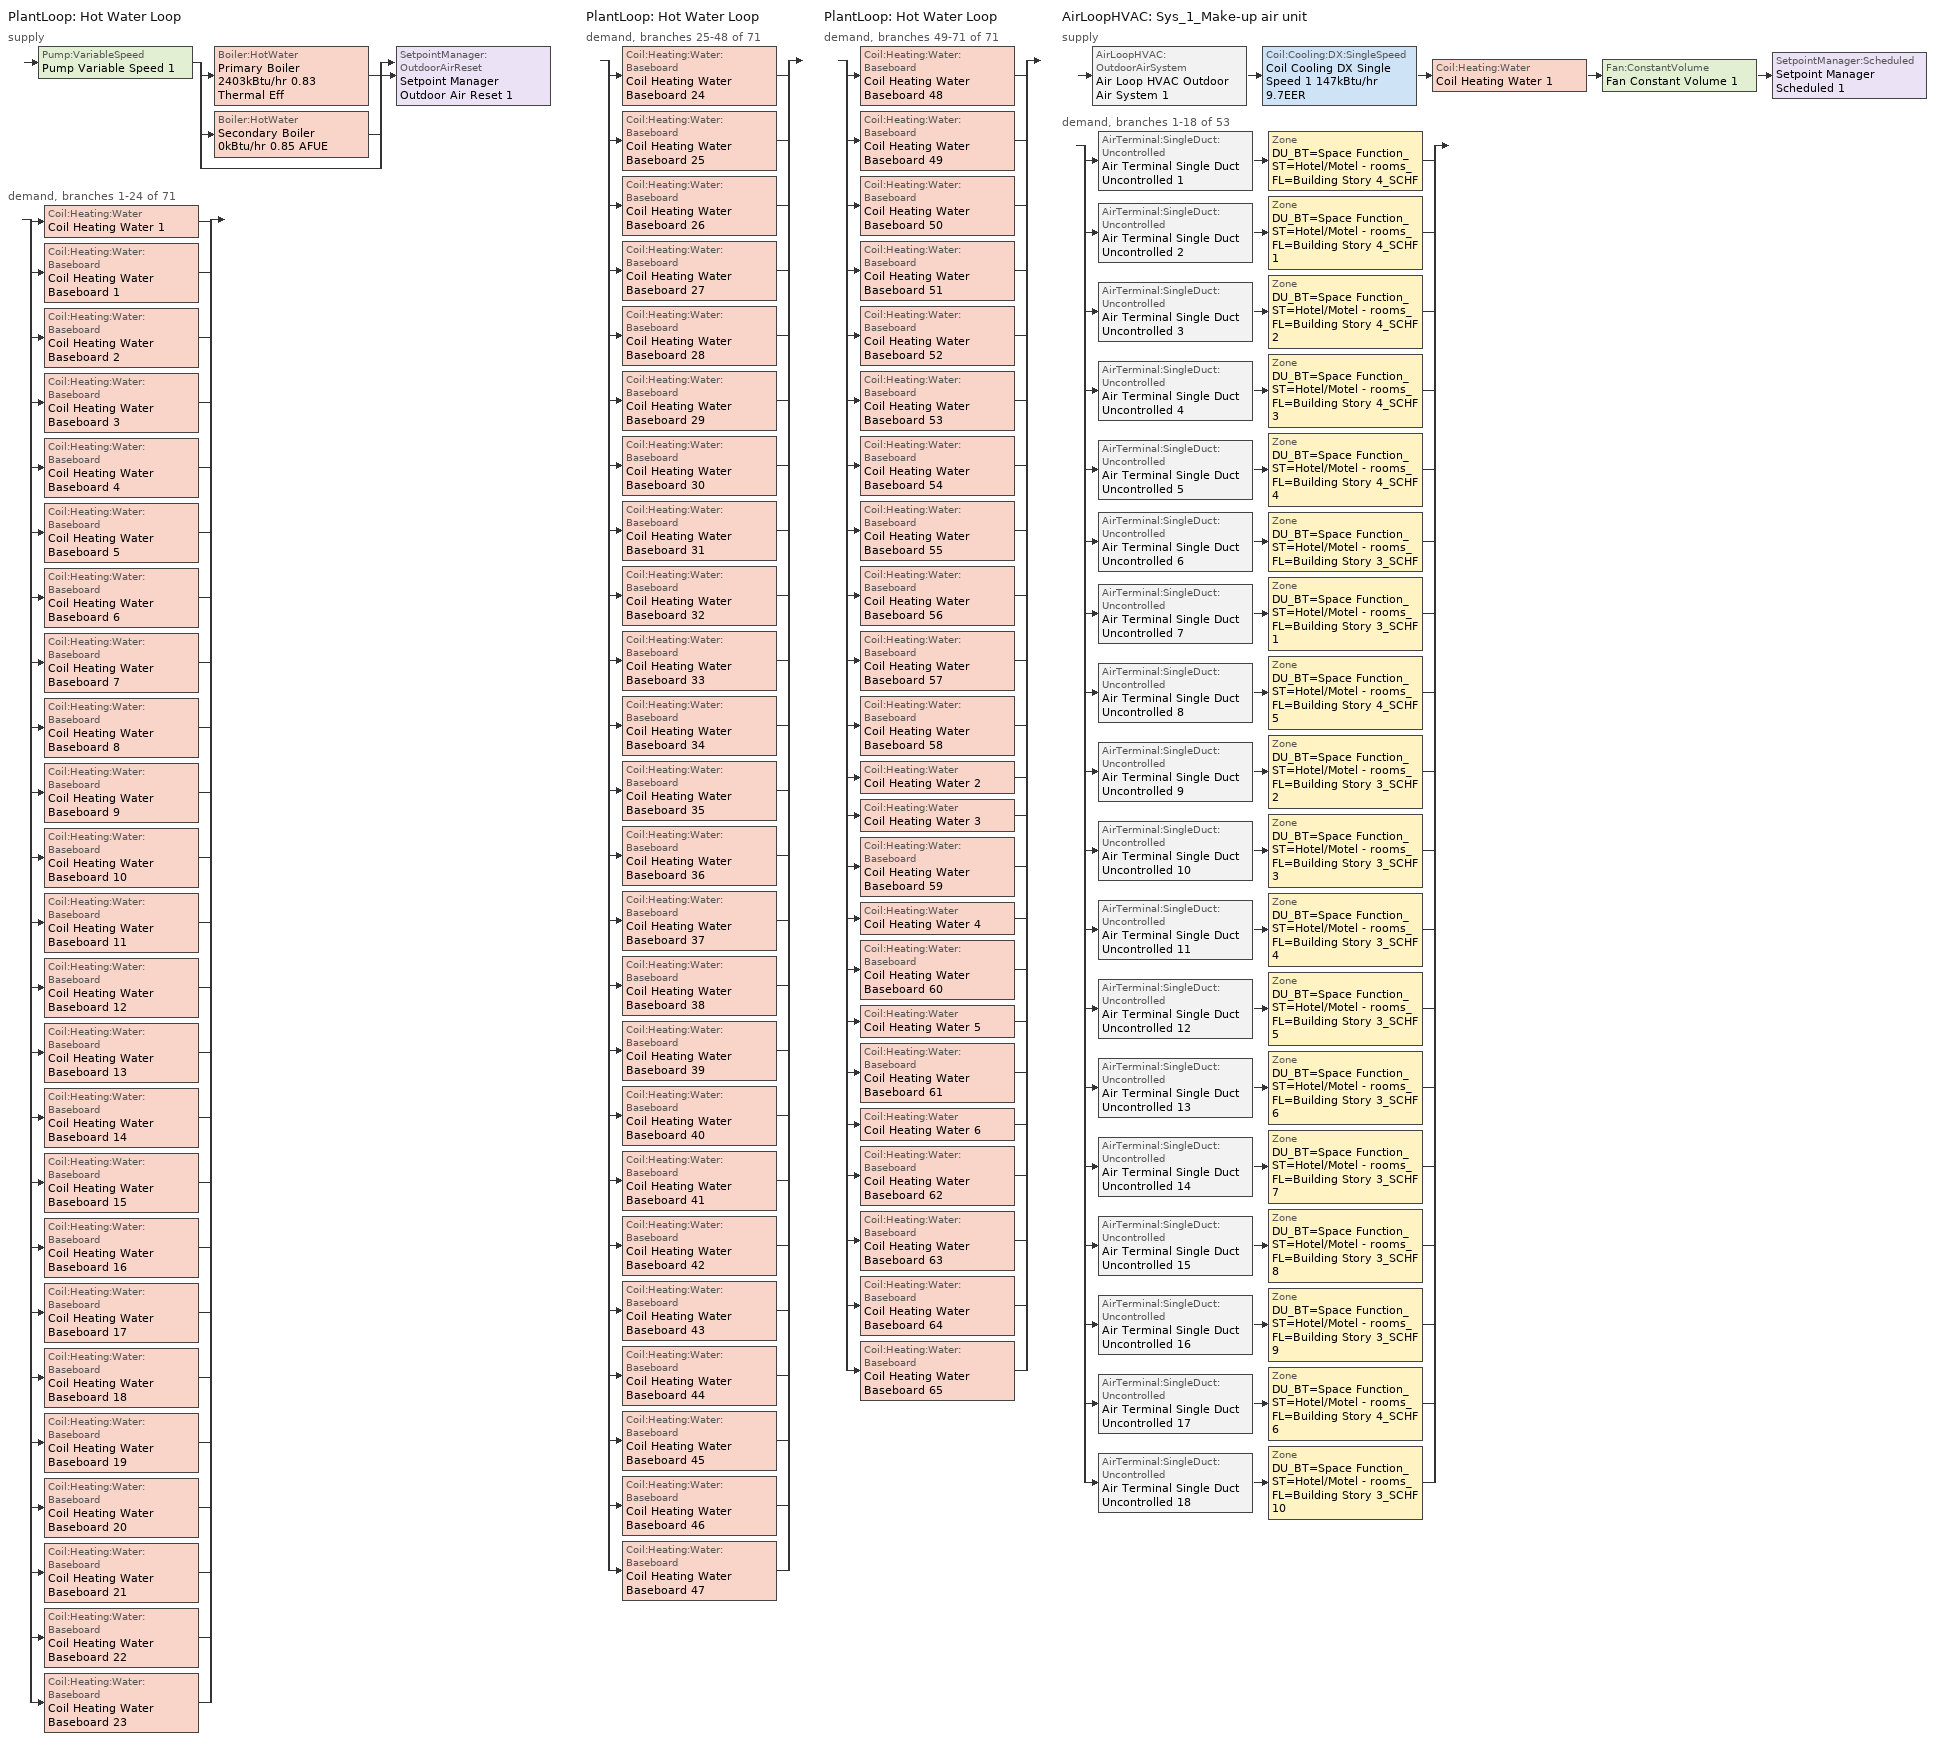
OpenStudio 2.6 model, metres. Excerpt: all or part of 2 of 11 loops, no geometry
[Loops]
PlantLoop 'Hot Water Loop'
 supply: Pump:VariableSpeed 'Pump Variable Speed 1' > split
  | Boiler:HotWater 'Primary Boiler 2403kBtu/hr 0.83 Thermal Eff'
  | Boiler:HotWater 'Secondary Boiler 0kBtu/hr 0.85 AFUE'
  | bypass
  join > SetpointManager:OutdoorAirReset 'Setpoint Manager Outdoor Air Reset 1'
 demand, branches 1-24 of 71: split
  | Coil:Heating:Water 'Coil Heating Water 1'
  | Coil:Heating:Water:Baseboard 'Coil Heating Water Baseboard 1'
  | Coil:Heating:Water:Baseboard 'Coil Heating Water Baseboard 2'
  | Coil:Heating:Water:Baseboard 'Coil Heating Water Baseboard 3'
  | Coil:Heating:Water:Baseboard 'Coil Heating Water Baseboard 4'
  | Coil:Heating:Water:Baseboard 'Coil Heating Water Baseboard 5'
  | Coil:Heating:Water:Baseboard 'Coil Heating Water Baseboard 6'
  | Coil:Heating:Water:Baseboard 'Coil Heating Water Baseboard 7'
  | Coil:Heating:Water:Baseboard 'Coil Heating Water Baseboard 8'
  | Coil:Heating:Water:Baseboard 'Coil Heating Water Baseboard 9'
  | Coil:Heating:Water:Baseboard 'Coil Heating Water Baseboard 10'
  | Coil:Heating:Water:Baseboard 'Coil Heating Water Baseboard 11'
  | Coil:Heating:Water:Baseboard 'Coil Heating Water Baseboard 12'
  | Coil:Heating:Water:Baseboard 'Coil Heating Water Baseboard 13'
  | Coil:Heating:Water:Baseboard 'Coil Heating Water Baseboard 14'
  | Coil:Heating:Water:Baseboard 'Coil Heating Water Baseboard 15'
  | Coil:Heating:Water:Baseboard 'Coil Heating Water Baseboard 16'
  | Coil:Heating:Water:Baseboard 'Coil Heating Water Baseboard 17'
  | Coil:Heating:Water:Baseboard 'Coil Heating Water Baseboard 18'
  | Coil:Heating:Water:Baseboard 'Coil Heating Water Baseboard 19'
  | Coil:Heating:Water:Baseboard 'Coil Heating Water Baseboard 20'
  | Coil:Heating:Water:Baseboard 'Coil Heating Water Baseboard 21'
  | Coil:Heating:Water:Baseboard 'Coil Heating Water Baseboard 22'
  | Coil:Heating:Water:Baseboard 'Coil Heating Water Baseboard 23'
PlantLoop 'Hot Water Loop'
 demand, branches 25-48 of 71: split
  | Coil:Heating:Water:Baseboard 'Coil Heating Water Baseboard 24'
  | Coil:Heating:Water:Baseboard 'Coil Heating Water Baseboard 25'
  | Coil:Heating:Water:Baseboard 'Coil Heating Water Baseboard 26'
  | Coil:Heating:Water:Baseboard 'Coil Heating Water Baseboard 27'
  | Coil:Heating:Water:Baseboard 'Coil Heating Water Baseboard 28'
  | Coil:Heating:Water:Baseboard 'Coil Heating Water Baseboard 29'
  | Coil:Heating:Water:Baseboard 'Coil Heating Water Baseboard 30'
  | Coil:Heating:Water:Baseboard 'Coil Heating Water Baseboard 31'
  | Coil:Heating:Water:Baseboard 'Coil Heating Water Baseboard 32'
  | Coil:Heating:Water:Baseboard 'Coil Heating Water Baseboard 33'
  | Coil:Heating:Water:Baseboard 'Coil Heating Water Baseboard 34'
  | Coil:Heating:Water:Baseboard 'Coil Heating Water Baseboard 35'
  | Coil:Heating:Water:Baseboard 'Coil Heating Water Baseboard 36'
  | Coil:Heating:Water:Baseboard 'Coil Heating Water Baseboard 37'
  | Coil:Heating:Water:Baseboard 'Coil Heating Water Baseboard 38'
  | Coil:Heating:Water:Baseboard 'Coil Heating Water Baseboard 39'
  | Coil:Heating:Water:Baseboard 'Coil Heating Water Baseboard 40'
  | Coil:Heating:Water:Baseboard 'Coil Heating Water Baseboard 41'
  | Coil:Heating:Water:Baseboard 'Coil Heating Water Baseboard 42'
  | Coil:Heating:Water:Baseboard 'Coil Heating Water Baseboard 43'
  | Coil:Heating:Water:Baseboard 'Coil Heating Water Baseboard 44'
  | Coil:Heating:Water:Baseboard 'Coil Heating Water Baseboard 45'
  | Coil:Heating:Water:Baseboard 'Coil Heating Water Baseboard 46'
  | Coil:Heating:Water:Baseboard 'Coil Heating Water Baseboard 47'
PlantLoop 'Hot Water Loop'
 demand, branches 49-71 of 71: split
  | Coil:Heating:Water:Baseboard 'Coil Heating Water Baseboard 48'
  | Coil:Heating:Water:Baseboard 'Coil Heating Water Baseboard 49'
  | Coil:Heating:Water:Baseboard 'Coil Heating Water Baseboard 50'
  | Coil:Heating:Water:Baseboard 'Coil Heating Water Baseboard 51'
  | Coil:Heating:Water:Baseboard 'Coil Heating Water Baseboard 52'
  | Coil:Heating:Water:Baseboard 'Coil Heating Water Baseboard 53'
  | Coil:Heating:Water:Baseboard 'Coil Heating Water Baseboard 54'
  | Coil:Heating:Water:Baseboard 'Coil Heating Water Baseboard 55'
  | Coil:Heating:Water:Baseboard 'Coil Heating Water Baseboard 56'
  | Coil:Heating:Water:Baseboard 'Coil Heating Water Baseboard 57'
  | Coil:Heating:Water:Baseboard 'Coil Heating Water Baseboard 58'
  | Coil:Heating:Water 'Coil Heating Water 2'
  | Coil:Heating:Water 'Coil Heating Water 3'
  | Coil:Heating:Water:Baseboard 'Coil Heating Water Baseboard 59'
  | Coil:Heating:Water 'Coil Heating Water 4'
  | Coil:Heating:Water:Baseboard 'Coil Heating Water Baseboard 60'
  | Coil:Heating:Water 'Coil Heating Water 5'
  | Coil:Heating:Water:Baseboard 'Coil Heating Water Baseboard 61'
  | Coil:Heating:Water 'Coil Heating Water 6'
  | Coil:Heating:Water:Baseboard 'Coil Heating Water Baseboard 62'
  | Coil:Heating:Water:Baseboard 'Coil Heating Water Baseboard 63'
  | Coil:Heating:Water:Baseboard 'Coil Heating Water Baseboard 64'
  | Coil:Heating:Water:Baseboard 'Coil Heating Water Baseboard 65'
AirLoopHVAC 'Sys_1_Make-up air unit'
 supply: AirLoopHVAC:OutdoorAirSystem 'Air Loop HVAC Outdoor Air System 1' > Coil:Cooling:DX:SingleSpeed 'Coil Cooling DX Single Speed 1 147kBtu/hr 9.7EER' > Coil:Heating:Water 'Coil Heating Water 1' > Fan:ConstantVolume 'Fan Constant Volume 1' > SetpointManager:Scheduled 'Setpoint Manager Scheduled 1'
 demand, branches 1-18 of 53: split
  | AirTerminal:SingleDuct:Uncontrolled 'Air Terminal Single Duct Uncontrolled 1' > Zone 'DU_BT=Space Function_ST=Hotel/Motel - rooms_FL=Building Story 4_SCHF'
  | AirTerminal:SingleDuct:Uncontrolled 'Air Terminal Single Duct Uncontrolled 2' > Zone 'DU_BT=Space Function_ST=Hotel/Motel - rooms_FL=Building Story 4_SCHF 1'
  | AirTerminal:SingleDuct:Uncontrolled 'Air Terminal Single Duct Uncontrolled 3' > Zone 'DU_BT=Space Function_ST=Hotel/Motel - rooms_FL=Building Story 4_SCHF 2'
  | AirTerminal:SingleDuct:Uncontrolled 'Air Terminal Single Duct Uncontrolled 4' > Zone 'DU_BT=Space Function_ST=Hotel/Motel - rooms_FL=Building Story 4_SCHF 3'
  | AirTerminal:SingleDuct:Uncontrolled 'Air Terminal Single Duct Uncontrolled 5' > Zone 'DU_BT=Space Function_ST=Hotel/Motel - rooms_FL=Building Story 4_SCHF 4'
  | AirTerminal:SingleDuct:Uncontrolled 'Air Terminal Single Duct Uncontrolled 6' > Zone 'DU_BT=Space Function_ST=Hotel/Motel - rooms_FL=Building Story 3_SCHF'
  | AirTerminal:SingleDuct:Uncontrolled 'Air Terminal Single Duct Uncontrolled 7' > Zone 'DU_BT=Space Function_ST=Hotel/Motel - rooms_FL=Building Story 3_SCHF 1'
  | AirTerminal:SingleDuct:Uncontrolled 'Air Terminal Single Duct Uncontrolled 8' > Zone 'DU_BT=Space Function_ST=Hotel/Motel - rooms_FL=Building Story 4_SCHF 5'
  | AirTerminal:SingleDuct:Uncontrolled 'Air Terminal Single Duct Uncontrolled 9' > Zone 'DU_BT=Space Function_ST=Hotel/Motel - rooms_FL=Building Story 3_SCHF 2'
  | AirTerminal:SingleDuct:Uncontrolled 'Air Terminal Single Duct Uncontrolled 10' > Zone 'DU_BT=Space Function_ST=Hotel/Motel - rooms_FL=Building Story 3_SCHF 3'
  | AirTerminal:SingleDuct:Uncontrolled 'Air Terminal Single Duct Uncontrolled 11' > Zone 'DU_BT=Space Function_ST=Hotel/Motel - rooms_FL=Building Story 3_SCHF 4'
  | AirTerminal:SingleDuct:Uncontrolled 'Air Terminal Single Duct Uncontrolled 12' > Zone 'DU_BT=Space Function_ST=Hotel/Motel - rooms_FL=Building Story 3_SCHF 5'
  | AirTerminal:SingleDuct:Uncontrolled 'Air Terminal Single Duct Uncontrolled 13' > Zone 'DU_BT=Space Function_ST=Hotel/Motel - rooms_FL=Building Story 3_SCHF 6'
  | AirTerminal:SingleDuct:Uncontrolled 'Air Terminal Single Duct Uncontrolled 14' > Zone 'DU_BT=Space Function_ST=Hotel/Motel - rooms_FL=Building Story 3_SCHF 7'
  | AirTerminal:SingleDuct:Uncontrolled 'Air Terminal Single Duct Uncontrolled 15' > Zone 'DU_BT=Space Function_ST=Hotel/Motel - rooms_FL=Building Story 3_SCHF 8'
  | AirTerminal:SingleDuct:Uncontrolled 'Air Terminal Single Duct Uncontrolled 16' > Zone 'DU_BT=Space Function_ST=Hotel/Motel - rooms_FL=Building Story 3_SCHF 9'
  | AirTerminal:SingleDuct:Uncontrolled 'Air Terminal Single Duct Uncontrolled 17' > Zone 'DU_BT=Space Function_ST=Hotel/Motel - rooms_FL=Building Story 4_SCHF 6'
  | AirTerminal:SingleDuct:Uncontrolled 'Air Terminal Single Duct Uncontrolled 18' > Zone 'DU_BT=Space Function_ST=Hotel/Motel - rooms_FL=Building Story 3_SCHF 10'
[Sizing:Zone] Zone Cooling Design Supply Air Temperature Input Method=SupplyAirTemperature; Zone Cooling Design Supply Air Temperature {C}=13; Zone Cooling Design Supply Air Temperature Difference {deltaC}=11.11; Zone Heating Design Supply Air Temperature Input Method=SupplyAirTemperature; Zone Heating Design Supply Air Temperature {C}=43; Zone Heating Design Supply Air Temperature Difference {deltaC}=11.11; Zone Cooling Design Supply Air Humidity Ratio {kg-H2O/kg-air}=0.0085; Zone Heating Design Supply Air Humidity Ratio {kg-H2O/kg-air}=0.008; Zone Heating Sizing Factor=1.3; Zone Cooling Sizing Factor=1.1; Cooling Design Air Flow Method=DesignDay; Heating Design Air Flow Method=DesignDay; Account for Dedicated Outdoor Air System=No; Dedicated Outdoor Air System Control Strategy=NeutralSupplyAir; Dedicated Outdoor Air Low Setpoint Temperature for Design {C}=autosize; Dedicated Outdoor Air High Setpoint Temperature for Design {C}=autosize
DU_BT=Space Function_ST=Hotel/Motel - rooms_FL=Building Story 4_SCHF; DU_BT=Space Function_ST=Hotel/Motel - rooms_FL=Building Story 4_SCHF 1; DU_BT=Space Function_ST=Hotel/Motel - rooms_FL=Building Story 4_SCHF 2; DU_BT=Space Function_ST=Hotel/Motel - rooms_FL=Building Story 4_SCHF 3; DU_BT=Space Function_ST=Hotel/Motel - rooms_FL=Building Story 4_SCHF 4; DU_BT=Space Function_ST=Hotel/Motel - rooms_FL=Building Story 3_SCHF; DU_BT=Space Function_ST=Hotel/Motel - rooms_FL=Building Story 3_SCHF 1; DU_BT=Space Function_ST=Hotel/Motel - rooms_FL=Building Story 4_SCHF 5; DU_BT=Space Function_ST=Hotel/Motel - rooms_FL=Building Story 3_SCHF 2; DU_BT=Space Function_ST=Hotel/Motel - rooms_FL=Building Story 3_SCHF 3; DU_BT=Space Function_ST=Hotel/Motel - rooms_FL=Building Story 3_SCHF 4; DU_BT=Space Function_ST=Hotel/Motel - rooms_FL=Building Story 3_SCHF 5; DU_BT=Space Function_ST=Hotel/Motel - rooms_FL=Building Story 3_SCHF 6; DU_BT=Space Function_ST=Hotel/Motel - rooms_FL=Building Story 3_SCHF 7; DU_BT=Space Function_ST=Hotel/Motel - rooms_FL=Building Story 3_SCHF 8; DU_BT=Space Function_ST=Hotel/Motel - rooms_FL=Building Story 3_SCHF 9; DU_BT=Space Function_ST=Hotel/Motel - rooms_FL=Building Story 4_SCHF 6; DU_BT=Space Function_ST=Hotel/Motel - rooms_FL=Building Story 3_SCHF 10
[Zone equipment]
DU_BT=Space Function_ST=Hotel/Motel - rooms_FL=Building Story 4_SCHF: DU_BT=Space Function_ST=Hotel/Motel - rooms_FL=Building Story 4_SCHF PTAC, Zone HVAC Baseboard Convective Water 1, Air Terminal Single Duct Uncontrolled 1
DU_BT=Space Function_ST=Hotel/Motel - rooms_FL=Building Story 4_SCHF 1: DU_BT=Space Function_ST=Hotel/Motel - rooms_FL=Building Story 4_SCHF 1 PTAC, Zone HVAC Baseboard Convective Water 2, Air Terminal Single Duct Uncontrolled 2
DU_BT=Space Function_ST=Hotel/Motel - rooms_FL=Building Story 4_SCHF 2: DU_BT=Space Function_ST=Hotel/Motel - rooms_FL=Building Story 4_SCHF 2 PTAC, Zone HVAC Baseboard Convective Water 3, Air Terminal Single Duct Uncontrolled 3
DU_BT=Space Function_ST=Hotel/Motel - rooms_FL=Building Story 4_SCHF 3: DU_BT=Space Function_ST=Hotel/Motel - rooms_FL=Building Story 4_SCHF 3 PTAC, Zone HVAC Baseboard Convective Water 4, Air Terminal Single Duct Uncontrolled 4
DU_BT=Space Function_ST=Hotel/Motel - rooms_FL=Building Story 4_SCHF 4: DU_BT=Space Function_ST=Hotel/Motel - rooms_FL=Building Story 4_SCHF 4 PTAC, Zone HVAC Baseboard Convective Water 5, Air Terminal Single Duct Uncontrolled 5
DU_BT=Space Function_ST=Hotel/Motel - rooms_FL=Building Story 3_SCHF: DU_BT=Space Function_ST=Hotel/Motel - rooms_FL=Building Story 3_SCHF PTAC, Zone HVAC Baseboard Convective Water 6, Air Terminal Single Duct Uncontrolled 6
DU_BT=Space Function_ST=Hotel/Motel - rooms_FL=Building Story 3_SCHF 1: DU_BT=Space Function_ST=Hotel/Motel - rooms_FL=Building Story 3_SCHF 1 PTAC, Zone HVAC Baseboard Convective Water 7, Air Terminal Single Duct Uncontrolled 7
DU_BT=Space Function_ST=Hotel/Motel - rooms_FL=Building Story 4_SCHF 5: DU_BT=Space Function_ST=Hotel/Motel - rooms_FL=Building Story 4_SCHF 5 PTAC, Zone HVAC Baseboard Convective Water 8, Air Terminal Single Duct Uncontrolled 8
DU_BT=Space Function_ST=Hotel/Motel - rooms_FL=Building Story 3_SCHF 2: DU_BT=Space Function_ST=Hotel/Motel - rooms_FL=Building Story 3_SCHF 2 PTAC, Zone HVAC Baseboard Convective Water 9, Air Terminal Single Duct Uncontrolled 9
DU_BT=Space Function_ST=Hotel/Motel - rooms_FL=Building Story 3_SCHF 3: DU_BT=Space Function_ST=Hotel/Motel - rooms_FL=Building Story 3_SCHF 3 PTAC, Zone HVAC Baseboard Convective Water 10, Air Terminal Single Duct Uncontrolled 10
DU_BT=Space Function_ST=Hotel/Motel - rooms_FL=Building Story 3_SCHF 4: DU_BT=Space Function_ST=Hotel/Motel - rooms_FL=Building Story 3_SCHF 4 PTAC, Zone HVAC Baseboard Convective Water 11, Air Terminal Single Duct Uncontrolled 11
DU_BT=Space Function_ST=Hotel/Motel - rooms_FL=Building Story 3_SCHF 5: DU_BT=Space Function_ST=Hotel/Motel - rooms_FL=Building Story 3_SCHF 5 PTAC, Zone HVAC Baseboard Convective Water 12, Air Terminal Single Duct Uncontrolled 12
DU_BT=Space Function_ST=Hotel/Motel - rooms_FL=Building Story 3_SCHF 6: DU_BT=Space Function_ST=Hotel/Motel - rooms_FL=Building Story 3_SCHF 6 PTAC, Zone HVAC Baseboard Convective Water 13, Air Terminal Single Duct Uncontrolled 13
DU_BT=Space Function_ST=Hotel/Motel - rooms_FL=Building Story 3_SCHF 7: DU_BT=Space Function_ST=Hotel/Motel - rooms_FL=Building Story 3_SCHF 7 PTAC, Zone HVAC Baseboard Convective Water 14, Air Terminal Single Duct Uncontrolled 14
DU_BT=Space Function_ST=Hotel/Motel - rooms_FL=Building Story 3_SCHF 8: DU_BT=Space Function_ST=Hotel/Motel - rooms_FL=Building Story 3_SCHF 8 PTAC, Zone HVAC Baseboard Convective Water 15, Air Terminal Single Duct Uncontrolled 15
DU_BT=Space Function_ST=Hotel/Motel - rooms_FL=Building Story 3_SCHF 9: DU_BT=Space Function_ST=Hotel/Motel - rooms_FL=Building Story 3_SCHF 9 PTAC, Zone HVAC Baseboard Convective Water 16, Air Terminal Single Duct Uncontrolled 16
DU_BT=Space Function_ST=Hotel/Motel - rooms_FL=Building Story 4_SCHF 6: DU_BT=Space Function_ST=Hotel/Motel - rooms_FL=Building Story 4_SCHF 6 PTAC, Zone HVAC Baseboard Convective Water 17, Air Terminal Single Duct Uncontrolled 17
DU_BT=Space Function_ST=Hotel/Motel - rooms_FL=Building Story 3_SCHF 10: DU_BT=Space Function_ST=Hotel/Motel - rooms_FL=Building Story 3_SCHF 10 PTAC, Zone HVAC Baseboard Convective Water 18, Air Terminal Single Duct Uncontrolled 18
[PlantLoop]
Hot Water Loop: Fluid Type=Water; Glycol Concentration=0; Plant Loop Volume {m3}=Autocalculate; Load Distribution Scheme=Optimal
[Sizing:Plant]
Hot Water Loop: Loop Type=Heating; Design Loop Exit Temperature {C}=82; Loop Design Temperature Difference {deltaC}=16; Sizing Option=NonCoincident; Zone Timesteps in Averaging Window=1; Coincident Sizing Factor Mode=None
[Pump:VariableSpeed]
Pump Variable Speed 1: Motor Efficiency=0.895; Pump Control Type=Intermittent; Skin Loss Radiative Fraction=0.5; Design Power Sizing Method=PowerPerFlowPerPressure; Design Electric Power per Unit Flow Rate {W/(m3/s)}=348701.1; Design Shaft Power per Unit Flow Rate per Unit Head {W-s/m3-Pa}=1.28205; Design Minimum Flow Rate Fraction=0
[Boiler:HotWater] Fuel Type=NaturalGas; Normalized Boiler Efficiency Curve=BOILER-EFFFPLR-NECB2011; Water Outlet Upper Temperature Limit {C}=99; Parasitic Electric Load {W}=0; Sizing Factor=1
Name | Nominal Capacity {W} | Nominal Thermal Efficiency | Minimum Part Load Ratio | Boiler Flow Mode
Primary Boiler 2403kBtu/hr 0.83 Thermal Eff | 704312 | 0.83 | 0.25 | LeavingSetpointModulated
Secondary Boiler 0kBtu/hr 0.85 AFUE | 0.001 | 0.85 |  | ConstantFlow
[SetpointManager:OutdoorAirReset]
Setpoint Manager Outdoor Air Reset 1: Control Variable=Temperature; Setpoint at Outdoor Low Temperature {C}=82; Outdoor Low Temperature {C}=-16; Setpoint at Outdoor High Temperature {C}=60; Outdoor High Temperature {C}=0
[AirLoopHVAC]
Sys_1_Make-up air unit: Availability Schedule=Sys_1_Make-up air unit Occ Sch; Design Supply Air Flow Rate {m3/s}=AutoSize
[Sizing:System]
Sys_1_Make-up air unit: Type of Load to Size On=VentilationRequirement; Design Outdoor Air Flow Rate {m3/s}=Autosize; Minimum System Air Flow Ratio=1; Preheat Design Temperature {C}=7; Preheat Design Humidity Ratio {kg-H2O/kg-Air}=0.008; Precool Design Temperature {C}=13; Precool Design Humidity Ratio {kg-H2O/kg-Air}=0.008; Central Cooling Design Supply Air Temperature {C}=13; Central Heating Design Supply Air Temperature {C}=43; Sizing Option=NonCoincident; 100% Outdoor Air in Cooling=Yes; 100% Outdoor Air in Heating=Yes; Central Cooling Design Supply Air Humidity Ratio {kg-H2O/kg-Air}=0.0085; Central Heating Design Supply Air Humidity Ratio {kg-H2O/kg-Air}=0.008; Cooling Design Air Flow Method=DesignDay; Cooling Design Air Flow Rate {m3/s}=0; Heating Design Air Flow Method=DesignDay; Heating Design Air Flow Rate {m3/s}=0; System Outdoor Air Method=ZoneSum; Zone Maximum Outdoor Air Fraction=1; Cooling Supply Air Flow Rate Per Floor Area {m3/s-m2}=0.00996765; Cooling Fraction of Autosized Cooling Supply Air Flow Rate=1; Cooling Supply Air Flow Rate Per Unit Cooling Capacity {m3/s-W}=3.94755e-05; Heating Supply Air Flow Rate Per Floor Area {m3/s-m2}=0.00996765; Heating Fraction of Autosized Heating Supply Air Flow Rate=1; Heating Fraction of Autosized Cooling Supply Air Flow Rate=1; Heating Supply Air Flow Rate Per Unit Heating Capacity {m3/s-W}=3.15882e-05; Cooling Design Capacity Method=CoolingDesignCapacity; Cooling Design Capacity {W}=autosize; Cooling Design Capacity Per Floor Area {W/m2}=234.7; Fraction of Autosized Cooling Design Capacity=1; Heating Design Capacity Method=HeatingDesignCapacity; Heating Design Capacity {W}=autosize; Heating Design Capacity Per Floor Area {W/m2}=157; Fraction of Autosized Heating Design Capacity=1; Central Cooling Capacity Control Method=OnOff
[Fan:ConstantVolume] Availability Schedule=Always On Discrete; Fan Efficiency=0.39975; Pressure Rise {Pa}=640; Maximum Flow Rate {m3/s}=AutoSize; Motor Efficiency=0.615
Fan Constant Volume 1; Fan Constant Volume 2; Fan Constant Volume 3; Fan Constant Volume 4; Fan Constant Volume 5; Fan Constant Volume 6; Fan Constant Volume 7; Fan Constant Volume 8; Fan Constant Volume 9; Fan Constant Volume 10; Fan Constant Volume 11; Fan Constant Volume 12; Fan Constant Volume 13; Fan Constant Volume 14; Fan Constant Volume 15; Fan Constant Volume 16; Fan Constant Volume 17; Fan Constant Volume 18; Fan Constant Volume 19
[Coil:Heating:Water] Availability Schedule=Always On Discrete
Coil Heating Water 1; Coil Heating Water 2; Coil Heating Water 3; Coil Heating Water 4; Coil Heating Water 5; Coil Heating Water 6
[Coil:Cooling:DX:SingleSpeed] Availability Schedule=Always On Discrete; Rated Total Cooling Capacity {W}=autosize; Rated Sensible Heat Ratio=autosize; Rated Air Flow Rate {m3/s}=autosize; Rated Evaporator Fan Power Per Volume Flow Rate {W/(m3/s)}=773.3; Total Cooling Capacity Function of Temperature Curve=DXCOOL-NECB2011-REF-CAPFT; Total Cooling Capacity Function of Flow Fraction Curve=DXCOOL-NECB2011-REF-CAPFFLOW; Energy Input Ratio Function of Temperature Curve=DXCOOL-NECB2011-REF-COOLEIRFT; Energy Input Ratio Function of Flow Fraction Curve=DXCOOL-NECB2011-REF-COOLEIRFFLOW; Part Load Fraction Correlation Curve=DXCOOL-NECB2011-REF-COOLPLFFPLR; Condenser Type=AirCooled; Evaporative Condenser Effectiveness=0; Evaporative Condenser Air Flow Rate {m3/s}=Autosize; Evaporative Condenser Pump Rated Power Consumption {W}=Autosize; Crankcase Heater Capacity {W}=0; Maximum Outdoor Dry-Bulb Temperature for Crankcase Heater Operation {C}=0; Basin Heater Capacity {W/K}=0; Basin Heater Setpoint Temperature {C}=10
Name | Rated COP {W/W}
Coil Cooling DX Single Speed 1 147kBtu/hr 9.7EER | 3.39025
Coil Cooling DX Single Speed 2 13kBtu/hr 9.8EER | 3.32844
Coil Cooling DX Single Speed 3 13kBtu/hr 9.8EER | 3.3139
Coil Cooling DX Single Speed 4 13kBtu/hr 9.8EER; Coil Cooling DX Single Speed 6 13kBtu/hr 9.8EER | 3.31332
Coil Cooling DX Single Speed 5 13kBtu/hr 9.8EER | 3.31345
Coil Cooling DX Single Speed 7 3kBtu/hr 11.0EER | 3.72324
Coil Cooling DX Single Speed 8 3kBtu/hr 11.0EER | 3.7233
Coil Cooling DX Single Speed 9 13kBtu/hr 9.8EER | 3.31335
Coil Cooling DX Single Speed 10 3kBtu/hr 11.0EER; Coil Cooling DX Single Speed 11 3kBtu/hr 11.0EER; Coil Cooling DX Single Speed 12 3kBtu/hr 11.0EER; Coil Cooling DX Single Speed 13 3kBtu/hr 11.0EER; Coil Cooling DX Single Speed 15 3kBtu/hr 11.0EER; Coil Cooling DX Single Speed 16 3kBtu/hr 11.0EER; Coil Cooling DX Single Speed 17 3kBtu/hr 11.0EER; Coil Cooling DX Single Speed 19 3kBtu/hr 11.0EER | 3.72331
Coil Cooling DX Single Speed 14 3kBtu/hr 11.0EER | 3.72329
Coil Cooling DX Single Speed 18 23kBtu/hr 9.3EER | 3.16164
[Controller:OutdoorAir]
Controller Outdoor Air 1: Minimum Outdoor Air Flow Rate {m3/s}=autosize; Maximum Outdoor Air Flow Rate {m3/s}=Autosize; Economizer Control Type=DifferentialEnthalpy; Economizer Control Action Type=ModulateFlow; Lockout Type=NoLockout; Minimum Limit Type=FixedMinimum; Minimum Outdoor Air Schedule=Sys_1_Make-up air unit Occ Sch; Controller Mechanical Ventilation=Controller Mechanical Ventilation 1; High Humidity Control=No; Heat Recovery Bypass Control Type=BypassWhenWithinEconomizerLimits
[Controller:MechanicalVentilation]
Controller Mechanical Ventilation 1: Availability Schedule=Always On Discrete; System Outdoor Air Method=ZoneSum
[AirLoopHVAC:OutdoorAirSystem]
Air Loop HVAC Outdoor Air System 1: Controller=Controller Outdoor Air 1
[Controller:WaterCoil] Action=Normal; Controller Convergence Tolerance {deltaC}=0.0001; Minimum Actuated Flow {m3/s}=0
Name | Water Coil
Controller Water Coil 1 | Coil Heating Water 1
Controller Water Coil 2 | Coil Heating Water 2
Controller Water Coil 4 | Coil Heating Water 3
Controller Water Coil 5 | Coil Heating Water 4
Controller Water Coil 6 | Coil Heating Water 5
Controller Water Coil 7 | Coil Heating Water 6
[SetpointManager:Scheduled]
Setpoint Manager Scheduled 1: Control Variable=Temperature; Schedule=Makeup-Air Unit Supply Air Temp
[Coil:Heating:Electric] Availability Schedule=ON_OFF_ALWAYS_OFF
Coil Heating Electric 1; Coil Heating Electric 2; Coil Heating Electric 3; Coil Heating Electric 4; Coil Heating Electric 5; Coil Heating Electric 6; Coil Heating Electric 7; Coil Heating Electric 8; Coil Heating Electric 9; Coil Heating Electric 10; Coil Heating Electric 11; Coil Heating Electric 12; Coil Heating Electric 13; Coil Heating Electric 14; Coil Heating Electric 15; Coil Heating Electric 16; Coil Heating Electric 17; Coil Heating Electric 18
[ZoneHVAC:PackagedTerminalAirConditioner] Availability Schedule=Always On Discrete; Supply Air Flow Rate During Cooling Operation {m3/s}=Autosize; Supply Air Flow Rate During Heating Operation {m3/s}=Autosize; Supply Air Flow Rate When No Cooling or Heating is Needed {m3/s}=Autosize; Outdoor Air Flow Rate During Cooling Operation {m3/s}=1e-05; Outdoor Air Flow Rate During Heating Operation {m3/s}=1e-05; Outdoor Air Flow Rate When No Cooling or Heating is Needed {m3/s}=1e-05; Fan Placement=DrawThrough
Name | Supply Air Fan | Heating Coil | Cooling Coil
DU_BT=Space Function_ST=Hotel/Motel - rooms_FL=Building Story 4_SCHF PTAC | Fan Constant Volume 2 | Coil Heating Electric 1 | Coil Cooling DX Single Speed 2 13kBtu/hr 9.8EER
DU_BT=Space Function_ST=Hotel/Motel - rooms_FL=Building Story 4_SCHF 1 PTAC | Fan Constant Volume 3 | Coil Heating Electric 2 | Coil Cooling DX Single Speed 3 13kBtu/hr 9.8EER
DU_BT=Space Function_ST=Hotel/Motel - rooms_FL=Building Story 4_SCHF 2 PTAC | Fan Constant Volume 4 | Coil Heating Electric 3 | Coil Cooling DX Single Speed 4 13kBtu/hr 9.8EER
DU_BT=Space Function_ST=Hotel/Motel - rooms_FL=Building Story 4_SCHF 3 PTAC | Fan Constant Volume 5 | Coil Heating Electric 4 | Coil Cooling DX Single Speed 5 13kBtu/hr 9.8EER
DU_BT=Space Function_ST=Hotel/Motel - rooms_FL=Building Story 4_SCHF 4 PTAC | Fan Constant Volume 6 | Coil Heating Electric 5 | Coil Cooling DX Single Speed 6 13kBtu/hr 9.8EER
DU_BT=Space Function_ST=Hotel/Motel - rooms_FL=Building Story 3_SCHF PTAC | Fan Constant Volume 7 | Coil Heating Electric 6 | Coil Cooling DX Single Speed 7 3kBtu/hr 11.0EER
DU_BT=Space Function_ST=Hotel/Motel - rooms_FL=Building Story 3_SCHF 1 PTAC | Fan Constant Volume 8 | Coil Heating Electric 7 | Coil Cooling DX Single Speed 8 3kBtu/hr 11.0EER
DU_BT=Space Function_ST=Hotel/Motel - rooms_FL=Building Story 4_SCHF 5 PTAC | Fan Constant Volume 9 | Coil Heating Electric 8 | Coil Cooling DX Single Speed 9 13kBtu/hr 9.8EER
DU_BT=Space Function_ST=Hotel/Motel - rooms_FL=Building Story 3_SCHF 2 PTAC | Fan Constant Volume 10 | Coil Heating Electric 9 | Coil Cooling DX Single Speed 10 3kBtu/hr 11.0EER
DU_BT=Space Function_ST=Hotel/Motel - rooms_FL=Building Story 3_SCHF 3 PTAC | Fan Constant Volume 11 | Coil Heating Electric 10 | Coil Cooling DX Single Speed 11 3kBtu/hr 11.0EER
DU_BT=Space Function_ST=Hotel/Motel - rooms_FL=Building Story 3_SCHF 4 PTAC | Fan Constant Volume 12 | Coil Heating Electric 11 | Coil Cooling DX Single Speed 12 3kBtu/hr 11.0EER
DU_BT=Space Function_ST=Hotel/Motel - rooms_FL=Building Story 3_SCHF 5 PTAC | Fan Constant Volume 13 | Coil Heating Electric 12 | Coil Cooling DX Single Speed 13 3kBtu/hr 11.0EER
DU_BT=Space Function_ST=Hotel/Motel - rooms_FL=Building Story 3_SCHF 6 PTAC | Fan Constant Volume 14 | Coil Heating Electric 13 | Coil Cooling DX Single Speed 14 3kBtu/hr 11.0EER
DU_BT=Space Function_ST=Hotel/Motel - rooms_FL=Building Story 3_SCHF 7 PTAC | Fan Constant Volume 15 | Coil Heating Electric 14 | Coil Cooling DX Single Speed 15 3kBtu/hr 11.0EER
DU_BT=Space Function_ST=Hotel/Motel - rooms_FL=Building Story 3_SCHF 8 PTAC | Fan Constant Volume 16 | Coil Heating Electric 15 | Coil Cooling DX Single Speed 16 3kBtu/hr 11.0EER
DU_BT=Space Function_ST=Hotel/Motel - rooms_FL=Building Story 3_SCHF 9 PTAC | Fan Constant Volume 17 | Coil Heating Electric 16 | Coil Cooling DX Single Speed 17 3kBtu/hr 11.0EER
DU_BT=Space Function_ST=Hotel/Motel - rooms_FL=Building Story 4_SCHF 6 PTAC | Fan Constant Volume 18 | Coil Heating Electric 17 | Coil Cooling DX Single Speed 18 23kBtu/hr 9.3EER
DU_BT=Space Function_ST=Hotel/Motel - rooms_FL=Building Story 3_SCHF 10 PTAC | Fan Constant Volume 19 | Coil Heating Electric 18 | Coil Cooling DX Single Speed 19 3kBtu/hr 11.0EER
[Coil:Heating:Water:Baseboard] Heating Design Capacity Method=HeatingDesignCapacity; Heating Design Capacity {W}=autosize; Heating Design Capacity Per Floor Area {W/m2}=0; Fraction of Autosized Heating Design Capacity=0.8
Coil Heating Water Baseboard 1; Coil Heating Water Baseboard 2; Coil Heating Water Baseboard 3; Coil Heating Water Baseboard 4; Coil Heating Water Baseboard 5; Coil Heating Water Baseboard 6; Coil Heating Water Baseboard 7; Coil Heating Water Baseboard 8; Coil Heating Water Baseboard 9; Coil Heating Water Baseboard 10; Coil Heating Water Baseboard 11; Coil Heating Water Baseboard 12; Coil Heating Water Baseboard 13; Coil Heating Water Baseboard 14; Coil Heating Water Baseboard 15; Coil Heating Water Baseboard 16; Coil Heating Water Baseboard 17; Coil Heating Water Baseboard 18; Coil Heating Water Baseboard 19; Coil Heating Water Baseboard 20; Coil Heating Water Baseboard 21; Coil Heating Water Baseboard 22; Coil Heating Water Baseboard 23; Coil Heating Water Baseboard 24; Coil Heating Water Baseboard 25; Coil Heating Water Baseboard 26; Coil Heating Water Baseboard 27; Coil Heating Water Baseboard 28; Coil Heating Water Baseboard 29; Coil Heating Water Baseboard 30; Coil Heating Water Baseboard 31; Coil Heating Water Baseboard 32; Coil Heating Water Baseboard 33; Coil Heating Water Baseboard 34; Coil Heating Water Baseboard 35; Coil Heating Water Baseboard 36; Coil Heating Water Baseboard 37; Coil Heating Water Baseboard 38; Coil Heating Water Baseboard 39; Coil Heating Water Baseboard 40; Coil Heating Water Baseboard 41; Coil Heating Water Baseboard 42; Coil Heating Water Baseboard 43; Coil Heating Water Baseboard 44; Coil Heating Water Baseboard 45; Coil Heating Water Baseboard 46; Coil Heating Water Baseboard 47; Coil Heating Water Baseboard 48; Coil Heating Water Baseboard 49; Coil Heating Water Baseboard 50; Coil Heating Water Baseboard 51; Coil Heating Water Baseboard 52; Coil Heating Water Baseboard 53; Coil Heating Water Baseboard 54; Coil Heating Water Baseboard 55; Coil Heating Water Baseboard 56; Coil Heating Water Baseboard 57; Coil Heating Water Baseboard 58; Coil Heating Water Baseboard 59; Coil Heating Water Baseboard 60; Coil Heating Water Baseboard 61; Coil Heating Water Baseboard 62; Coil Heating Water Baseboard 63; Coil Heating Water Baseboard 64; Coil Heating Water Baseboard 65
[ZoneHVAC:Baseboard:Convective:Water] Availability Schedule=Always On Discrete
Name | Heating Coil
Zone HVAC Baseboard Convective Water 1 | Coil Heating Water Baseboard 1
Zone HVAC Baseboard Convective Water 2 | Coil Heating Water Baseboard 2
Zone HVAC Baseboard Convective Water 3 | Coil Heating Water Baseboard 3
Zone HVAC Baseboard Convective Water 4 | Coil Heating Water Baseboard 4
Zone HVAC Baseboard Convective Water 5 | Coil Heating Water Baseboard 5
Zone HVAC Baseboard Convective Water 6 | Coil Heating Water Baseboard 6
Zone HVAC Baseboard Convective Water 7 | Coil Heating Water Baseboard 7
Zone HVAC Baseboard Convective Water 8 | Coil Heating Water Baseboard 8
Zone HVAC Baseboard Convective Water 9 | Coil Heating Water Baseboard 9
Zone HVAC Baseboard Convective Water 10 | Coil Heating Water Baseboard 10
Zone HVAC Baseboard Convective Water 11 | Coil Heating Water Baseboard 11
Zone HVAC Baseboard Convective Water 12 | Coil Heating Water Baseboard 12
Zone HVAC Baseboard Convective Water 13 | Coil Heating Water Baseboard 13
Zone HVAC Baseboard Convective Water 14 | Coil Heating Water Baseboard 14
Zone HVAC Baseboard Convective Water 15 | Coil Heating Water Baseboard 15
Zone HVAC Baseboard Convective Water 16 | Coil Heating Water Baseboard 16
Zone HVAC Baseboard Convective Water 17 | Coil Heating Water Baseboard 17
Zone HVAC Baseboard Convective Water 18 | Coil Heating Water Baseboard 18
Zone HVAC Baseboard Convective Water 19 | Coil Heating Water Baseboard 19
Zone HVAC Baseboard Convective Water 20 | Coil Heating Water Baseboard 20
Zone HVAC Baseboard Convective Water 21 | Coil Heating Water Baseboard 21
Zone HVAC Baseboard Convective Water 22 | Coil Heating Water Baseboard 22
Zone HVAC Baseboard Convective Water 23 | Coil Heating Water Baseboard 23
Zone HVAC Baseboard Convective Water 24 | Coil Heating Water Baseboard 24
Zone HVAC Baseboard Convective Water 25 | Coil Heating Water Baseboard 25
Zone HVAC Baseboard Convective Water 26 | Coil Heating Water Baseboard 26
Zone HVAC Baseboard Convective Water 27 | Coil Heating Water Baseboard 27
Zone HVAC Baseboard Convective Water 28 | Coil Heating Water Baseboard 28
Zone HVAC Baseboard Convective Water 29 | Coil Heating Water Baseboard 29
Zone HVAC Baseboard Convective Water 30 | Coil Heating Water Baseboard 30
Zone HVAC Baseboard Convective Water 31 | Coil Heating Water Baseboard 31
Zone HVAC Baseboard Convective Water 32 | Coil Heating Water Baseboard 32
Zone HVAC Baseboard Convective Water 33 | Coil Heating Water Baseboard 33
Zone HVAC Baseboard Convective Water 34 | Coil Heating Water Baseboard 34
Zone HVAC Baseboard Convective Water 35 | Coil Heating Water Baseboard 35
Zone HVAC Baseboard Convective Water 36 | Coil Heating Water Baseboard 36
Zone HVAC Baseboard Convective Water 37 | Coil Heating Water Baseboard 37
Zone HVAC Baseboard Convective Water 38 | Coil Heating Water Baseboard 38
Zone HVAC Baseboard Convective Water 39 | Coil Heating Water Baseboard 39
Zone HVAC Baseboard Convective Water 40 | Coil Heating Water Baseboard 40
Zone HVAC Baseboard Convective Water 41 | Coil Heating Water Baseboard 41
Zone HVAC Baseboard Convective Water 42 | Coil Heating Water Baseboard 42
Zone HVAC Baseboard Convective Water 43 | Coil Heating Water Baseboard 43
Zone HVAC Baseboard Convective Water 44 | Coil Heating Water Baseboard 44
Zone HVAC Baseboard Convective Water 45 | Coil Heating Water Baseboard 45
Zone HVAC Baseboard Convective Water 46 | Coil Heating Water Baseboard 46
Zone HVAC Baseboard Convective Water 47 | Coil Heating Water Baseboard 47
Zone HVAC Baseboard Convective Water 48 | Coil Heating Water Baseboard 48
Zone HVAC Baseboard Convective Water 49 | Coil Heating Water Baseboard 49
Zone HVAC Baseboard Convective Water 50 | Coil Heating Water Baseboard 50
Zone HVAC Baseboard Convective Water 51 | Coil Heating Water Baseboard 51
Zone HVAC Baseboard Convective Water 52 | Coil Heating Water Baseboard 52
Zone HVAC Baseboard Convective Water 53 | Coil Heating Water Baseboard 53
Zone HVAC Baseboard Convective Water 54 | Coil Heating Water Baseboard 54
Zone HVAC Baseboard Convective Water 55 | Coil Heating Water Baseboard 55
Zone HVAC Baseboard Convective Water 56 | Coil Heating Water Baseboard 56
Zone HVAC Baseboard Convective Water 57 | Coil Heating Water Baseboard 57
Zone HVAC Baseboard Convective Water 58 | Coil Heating Water Baseboard 58
Zone HVAC Baseboard Convective Water 59 | Coil Heating Water Baseboard 59
Zone HVAC Baseboard Convective Water 60 | Coil Heating Water Baseboard 60
Zone HVAC Baseboard Convective Water 61 | Coil Heating Water Baseboard 61
Zone HVAC Baseboard Convective Water 62 | Coil Heating Water Baseboard 62
Zone HVAC Baseboard Convective Water 63 | Coil Heating Water Baseboard 63
Zone HVAC Baseboard Convective Water 64 | Coil Heating Water Baseboard 64
Zone HVAC Baseboard Convective Water 65 | Coil Heating Water Baseboard 65
[AirTerminal:SingleDuct:Uncontrolled] Availability Schedule=Always On Discrete; Maximum Air Flow Rate {m3/s}=AutoSize
Air Terminal Single Duct Uncontrolled 1; Air Terminal Single Duct Uncontrolled 2; Air Terminal Single Duct Uncontrolled 3; Air Terminal Single Duct Uncontrolled 4; Air Terminal Single Duct Uncontrolled 5; Air Terminal Single Duct Uncontrolled 6; Air Terminal Single Duct Uncontrolled 7; Air Terminal Single Duct Uncontrolled 8; Air Terminal Single Duct Uncontrolled 9; Air Terminal Single Duct Uncontrolled 10; Air Terminal Single Duct Uncontrolled 11; Air Terminal Single Duct Uncontrolled 12; Air Terminal Single Duct Uncontrolled 13; Air Terminal Single Duct Uncontrolled 14; Air Terminal Single Duct Uncontrolled 15; Air Terminal Single Duct Uncontrolled 16; Air Terminal Single Duct Uncontrolled 17; Air Terminal Single Duct Uncontrolled 18
[Schedule:Ruleset]
Name | Default Day Schedule | Summer Design Day Schedule | Winter Design Day Schedule
ON_OFF_ALWAYS_OFF | Schedule Day 3
Makeup-Air Unit Supply Air Temp | Makeup Air Unit Supply Air Temp Default
Sys_1_Make-up air unit Occ Sch | Sys_1_Make-up air unit Occ Sch Default | Sys_1_Make-up air unit Occ Sch Summer Design Day | Sys_1_Make-up air unit Occ Sch Winter Design Day
[Schedule:Day]
Schedule Day 3; wkdON_OFF_ALWAYS_OFF 1; satON_OFF_ALWAYS_OFF 1; sunON_OFF_ALWAYS_OFF 1: 1, 0, 0, 2, 0, 0, 3, 0, 0, 4, 0, 0, 5, 0, 0, 6, 0, 0, 7, 0, 0, 8, 0, 0, 9, 0, 0, 10, 0, 0, 11, 0, 0, 12, 0, 0, 13, 0, 0, 14, 0, 0, 15, 0, 0, 16, 0, 0, 17, 0, 0, 18, 0, 0, 19, 0, 0, 20, 0, 0, 21, 0, 0, 22, 0, 0, 23, 0, 0, 24, 0, 0
Makeup Air Unit Supply Air Temp Default: 24, 0, 20
Sys_1_Make-up air unit Occ Sch Default; Sys_1_Make-up air unit Occ Sch Winter Design Day; Sys_1_Make-up air unit Occ Sch Summer Design Day; Sys_1_Make-up air unit Occ Sch Monday; Sys_1_Make-up air unit Occ Sch Tuesday; Sys_1_Make-up air unit Occ Sch Wednesday; Sys_1_Make-up air unit Occ Sch Thursday; Sys_1_Make-up air unit Occ Sch Friday; Sys_1_Make-up air unit Occ Sch Saturday; Sys_1_Make-up air unit Occ Sch Sunday: 24, 0, 1
[Schedule:Rule] Date Specification Type=DateRange; Start Month=1; Start Day=1; End Month=12
Name | Schedule Ruleset | Rule Order | Day Schedule | Apply Sunday | Apply Monday | Apply Tuesday | Apply Wednesday | Apply Thursday | Apply Friday | Apply Saturday | End Day
wkdON_OFF_ALWAYS_OFF rule | ON_OFF_ALWAYS_OFF | 2 | wkdON_OFF_ALWAYS_OFF 1 | No | Yes | Yes | Yes | Yes | Yes | No | 31
satON_OFF_ALWAYS_OFFrule | ON_OFF_ALWAYS_OFF | 1 | satON_OFF_ALWAYS_OFF 1 | No | No | No | No | No | No | Yes | 31
sunON_OFF_ALWAYS_OFFrule | ON_OFF_ALWAYS_OFF | 0 | sunON_OFF_ALWAYS_OFF 1 | Yes | No | No | No | No | No | No | 31
Sys_1_Make-up air unit Occ Sch Monday Rule | Sys_1_Make-up air unit Occ Sch | 6 | Sys_1_Make-up air unit Occ Sch Monday |  | Yes |  |  |  |  |  | 25
Sys_1_Make-up air unit Occ Sch Tuesday Rule | Sys_1_Make-up air unit Occ Sch | 5 | Sys_1_Make-up air unit Occ Sch Tuesday |  |  | Yes |  |  |  |  | 26
Sys_1_Make-up air unit Occ Sch Wednesday Rule | Sys_1_Make-up air unit Occ Sch | 4 | Sys_1_Make-up air unit Occ Sch Wednesday |  |  |  | Yes |  |  |  | 27
Sys_1_Make-up air unit Occ Sch Thursday Rule | Sys_1_Make-up air unit Occ Sch | 3 | Sys_1_Make-up air unit Occ Sch Thursday |  |  |  |  | Yes |  |  | 28
Sys_1_Make-up air unit Occ Sch Friday Rule | Sys_1_Make-up air unit Occ Sch | 2 | Sys_1_Make-up air unit Occ Sch Friday |  |  |  |  |  | Yes |  | 29
Sys_1_Make-up air unit Occ Sch Saturday Rule | Sys_1_Make-up air unit Occ Sch | 1 | Sys_1_Make-up air unit Occ Sch Saturday |  |  |  |  |  |  | Yes | 30
Sys_1_Make-up air unit Occ Sch Sunday Rule | Sys_1_Make-up air unit Occ Sch | 0 | Sys_1_Make-up air unit Occ Sch Sunday | Yes |  |  |  |  |  |  | 31
[Schedule:Constant]
Always On Discrete: Value=1
[Curve:Biquadratic] Minimum Value of x=13; Maximum Value of x=24; Minimum Value of y=24; Maximum Value of y=46
Name | Coefficient1 Constant | Coefficient2 x | Coefficient3 x**2 | Coefficient4 y | Coefficient5 y**2 | Coefficient6 x*y
DXCOOL-NECB2011-REF-CAPFT | 0.867905 | 0.0142459 | 0.00055436 | -0.0075575 | 3.3e-05 | -0.0001918
DXCOOL-NECB2011-REF-COOLEIRFT | 0.116936 | 0.0284933 | -0.0004112 | 0.0214108 | 0.00016103 | -0.0006791
[Curve:Quadratic] Coefficient1 Constant=1; Coefficient2 x=0; Coefficient3 x**2=0; Minimum Value of x=0; Maximum Value of x=1
DXCOOL-NECB2011-REF-CAPFFLOW; DXCOOL-NECB2011-REF-COOLEIRFFLOW
[Curve:Cubic] Maximum Value of x=1
Name | Coefficient1 Constant | Coefficient2 x | Coefficient3 x**2 | Coefficient4 x**3 | Minimum Value of x
DXCOOL-NECB2011-REF-COOLPLFFPLR | 0.0277 | 4.9151 | -8.184 | 4.2702 | 0.7
BOILER-EFFFPLR-NECB2011 | 0.2901 | 2.6664 | -3.764 | 1.82 | 0
